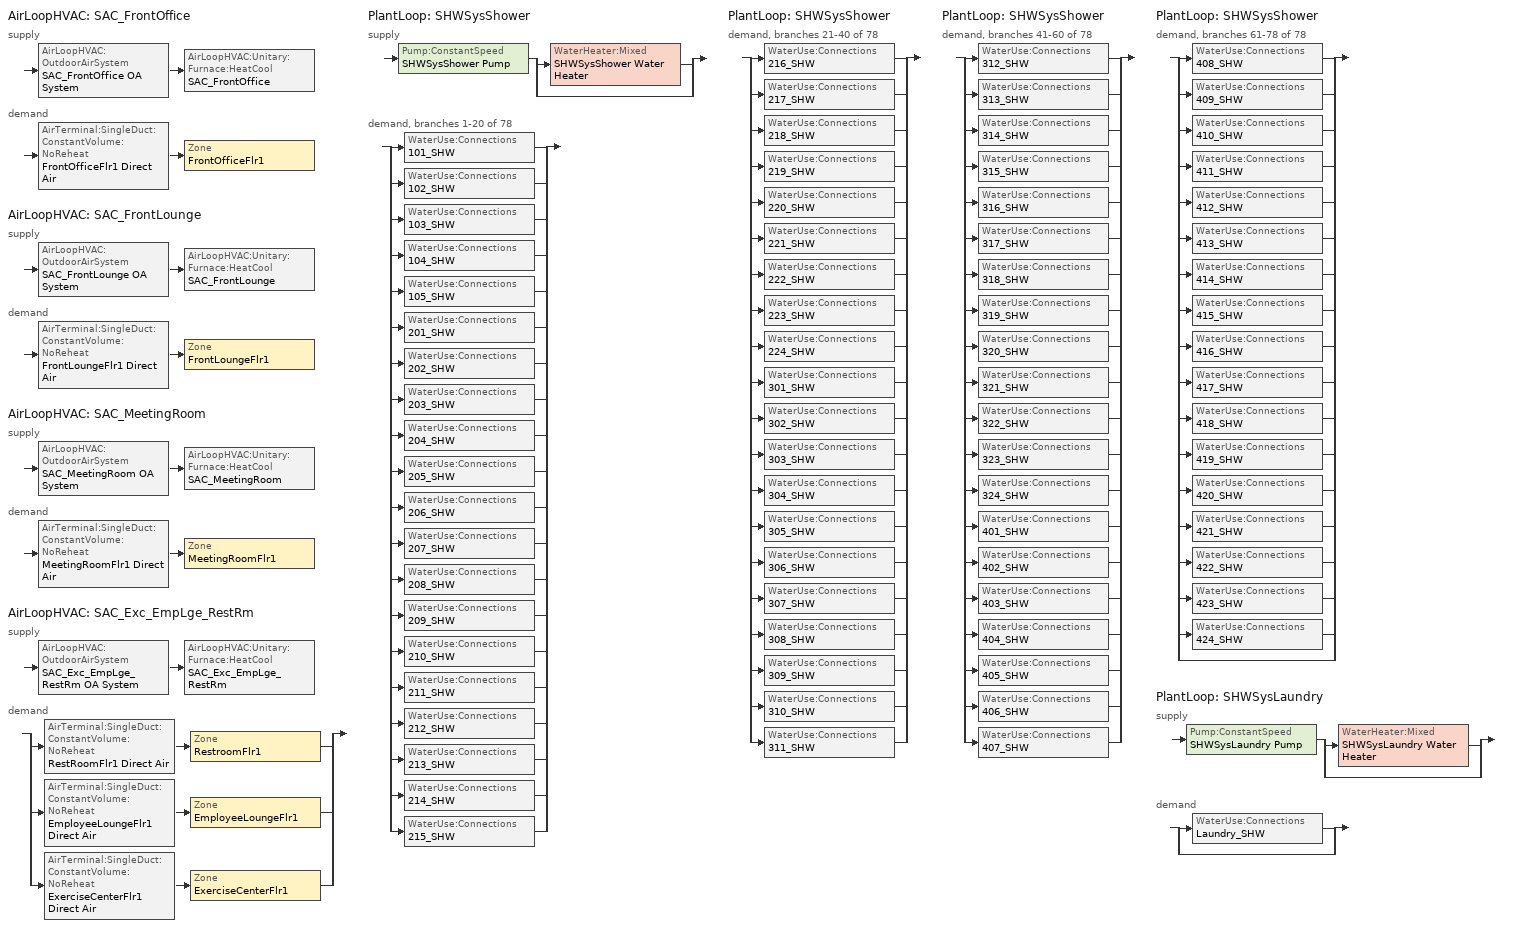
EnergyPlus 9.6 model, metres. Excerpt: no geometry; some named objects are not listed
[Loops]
AirLoopHVAC 'SAC_FrontOffice'
 supply: AirLoopHVAC:OutdoorAirSystem 'SAC_FrontOffice OA System' > AirLoopHVAC:Unitary:Furnace:HeatCool 'SAC_FrontOffice'
 demand: AirTerminal:SingleDuct:ConstantVolume:NoReheat 'FrontOfficeFlr1 Direct Air' > Zone 'FrontOfficeFlr1'
AirLoopHVAC 'SAC_FrontLounge'
 supply: AirLoopHVAC:OutdoorAirSystem 'SAC_FrontLounge OA System' > AirLoopHVAC:Unitary:Furnace:HeatCool 'SAC_FrontLounge'
 demand: AirTerminal:SingleDuct:ConstantVolume:NoReheat 'FrontLoungeFlr1 Direct Air' > Zone 'FrontLoungeFlr1'
AirLoopHVAC 'SAC_MeetingRoom'
 supply: AirLoopHVAC:OutdoorAirSystem 'SAC_MeetingRoom OA System' > AirLoopHVAC:Unitary:Furnace:HeatCool 'SAC_MeetingRoom'
 demand: AirTerminal:SingleDuct:ConstantVolume:NoReheat 'MeetingRoomFlr1 Direct Air' > Zone 'MeetingRoomFlr1'
AirLoopHVAC 'SAC_Exc_EmpLge_RestRm'
 supply: AirLoopHVAC:OutdoorAirSystem 'SAC_Exc_EmpLge_RestRm OA System' > AirLoopHVAC:Unitary:Furnace:HeatCool 'SAC_Exc_EmpLge_RestRm'
 demand: split
  | AirTerminal:SingleDuct:ConstantVolume:NoReheat 'RestRoomFlr1 Direct Air' > Zone 'RestroomFlr1'
  | AirTerminal:SingleDuct:ConstantVolume:NoReheat 'EmployeeLoungeFlr1 Direct Air' > Zone 'EmployeeLoungeFlr1'
  | AirTerminal:SingleDuct:ConstantVolume:NoReheat 'ExerciseCenterFlr1 Direct Air' > Zone 'ExerciseCenterFlr1'
PlantLoop 'SHWSysShower'
 supply: Pump:ConstantSpeed 'SHWSysShower Pump' > split
  | WaterHeater:Mixed 'SHWSysShower Water Heater'
  | bypass
 demand, branches 1-20 of 78: split
  | WaterUse:Connections '101_SHW'
  | WaterUse:Connections '102_SHW'
  | WaterUse:Connections '103_SHW'
  | WaterUse:Connections '104_SHW'
  | WaterUse:Connections '105_SHW'
  | WaterUse:Connections '201_SHW'
  | WaterUse:Connections '202_SHW'
  | WaterUse:Connections '203_SHW'
  | WaterUse:Connections '204_SHW'
  | WaterUse:Connections '205_SHW'
  | WaterUse:Connections '206_SHW'
  | WaterUse:Connections '207_SHW'
  | WaterUse:Connections '208_SHW'
  | WaterUse:Connections '209_SHW'
  | WaterUse:Connections '210_SHW'
  | WaterUse:Connections '211_SHW'
  | WaterUse:Connections '212_SHW'
  | WaterUse:Connections '213_SHW'
  | WaterUse:Connections '214_SHW'
  | WaterUse:Connections '215_SHW'
PlantLoop 'SHWSysShower'
 demand, branches 21-40 of 78: split
  | WaterUse:Connections '216_SHW'
  | WaterUse:Connections '217_SHW'
  | WaterUse:Connections '218_SHW'
  | WaterUse:Connections '219_SHW'
  | WaterUse:Connections '220_SHW'
  | WaterUse:Connections '221_SHW'
  | WaterUse:Connections '222_SHW'
  | WaterUse:Connections '223_SHW'
  | WaterUse:Connections '224_SHW'
  | WaterUse:Connections '301_SHW'
  | WaterUse:Connections '302_SHW'
  | WaterUse:Connections '303_SHW'
  | WaterUse:Connections '304_SHW'
  | WaterUse:Connections '305_SHW'
  | WaterUse:Connections '306_SHW'
  | WaterUse:Connections '307_SHW'
  | WaterUse:Connections '308_SHW'
  | WaterUse:Connections '309_SHW'
  | WaterUse:Connections '310_SHW'
  | WaterUse:Connections '311_SHW'
PlantLoop 'SHWSysShower'
 demand, branches 41-60 of 78: split
  | WaterUse:Connections '312_SHW'
  | WaterUse:Connections '313_SHW'
  | WaterUse:Connections '314_SHW'
  | WaterUse:Connections '315_SHW'
  | WaterUse:Connections '316_SHW'
  | WaterUse:Connections '317_SHW'
  | WaterUse:Connections '318_SHW'
  | WaterUse:Connections '319_SHW'
  | WaterUse:Connections '320_SHW'
  | WaterUse:Connections '321_SHW'
  | WaterUse:Connections '322_SHW'
  | WaterUse:Connections '323_SHW'
  | WaterUse:Connections '324_SHW'
  | WaterUse:Connections '401_SHW'
  | WaterUse:Connections '402_SHW'
  | WaterUse:Connections '403_SHW'
  | WaterUse:Connections '404_SHW'
  | WaterUse:Connections '405_SHW'
  | WaterUse:Connections '406_SHW'
  | WaterUse:Connections '407_SHW'
PlantLoop 'SHWSysShower'
 demand, branches 61-78 of 78: split
  | WaterUse:Connections '408_SHW'
  | WaterUse:Connections '409_SHW'
  | WaterUse:Connections '410_SHW'
  | WaterUse:Connections '411_SHW'
  | WaterUse:Connections '412_SHW'
  | WaterUse:Connections '413_SHW'
  | WaterUse:Connections '414_SHW'
  | WaterUse:Connections '415_SHW'
  | WaterUse:Connections '416_SHW'
  | WaterUse:Connections '417_SHW'
  | WaterUse:Connections '418_SHW'
  | WaterUse:Connections '419_SHW'
  | WaterUse:Connections '420_SHW'
  | WaterUse:Connections '421_SHW'
  | WaterUse:Connections '422_SHW'
  | WaterUse:Connections '423_SHW'
  | WaterUse:Connections '424_SHW'
  | bypass
PlantLoop 'SHWSysLaundry'
 supply: Pump:ConstantSpeed 'SHWSysLaundry Pump' > split
  | WaterHeater:Mixed 'SHWSysLaundry Water Heater'
  | bypass
 demand: split
  | WaterUse:Connections 'Laundry_SHW'
  | bypass
[Sizing:Zone] Zone Cooling Design Supply Air Temperature Input Method=SupplyAirTemperature; Zone Cooling Design Supply Air Temperature {C}=14; Zone Heating Design Supply Air Temperature Input Method=SupplyAirTemperature; Zone Heating Design Supply Air Temperature {C}=50; Zone Cooling Design Supply Air Humidity Ratio {kgWater/kgDryAir}=0.008; Zone Heating Design Supply Air Humidity Ratio {kgWater/kgDryAir}=0.008; Cooling Design Air Flow Method=DesignDay; Cooling Design Air Flow Rate {m3/s}=0; Cooling Minimum Air Flow Fraction=0; Heating Design Air Flow Method=DesignDay; Heating Design Air Flow Rate {m3/s}=0; Heating Maximum Air Flow Fraction=0; Account for Dedicated Outdoor Air System=No; Dedicated Outdoor Air System Control Strategy=NeutralSupplyAir; Dedicated Outdoor Air Low Setpoint Temperature for Design {C}=autosize; Dedicated Outdoor Air High Setpoint Temperature for Design {C}=autosize
Name | Design Specification Outdoor Air Object
FrontLoungeFlr1 | SZ DSOA FrontLoungeFlr1
RestroomFlr1 | SZ DSOA RestroomFlr1
MeetingRoomFlr1 | SZ DSOA MeetingRoomFlr1
EmployeeLoungeFlr1 | SZ DSOA EmployeeLoungeFlr1
ExerciseCenterFlr1 | SZ DSOA ExerciseCenterFlr1
FrontOfficeFlr1 | SZ DSOA FrontOfficeFlr1
[DesignSpecification:OutdoorAir] Outdoor Air Method=Flow/Area; Outdoor Air Flow per Person {m3/s-person}=0; Outdoor Air Flow per Zone {m3/s}=0
Name | Outdoor Air Flow per Zone Floor Area {m3/s-m2}
SZ DSOA FrontLoungeFlr1 | 0.00144724
SZ DSOA RestroomFlr1 | 0
SZ DSOA MeetingRoomFlr1; SZ DSOA EmployeeLoungeFlr1 | 0.00157419
SZ DSOA ExerciseCenterFlr1 | 0.00132029
SZ DSOA FrontOfficeFlr1 | 0.000431633
[Sizing:System] Type of Load to Size On=Sensible; Design Outdoor Air Flow Rate {m3/s}=autosize; Central Heating Maximum System Air Flow Ratio=1; Preheat Design Temperature {C}=7; Preheat Design Humidity Ratio {kgWater/kgDryAir}=0.008; Precool Design Temperature {C}=11; Precool Design Humidity Ratio {kgWater/kgDryAir}=0.008; Central Cooling Design Supply Air Temperature {C}=12; Central Heating Design Supply Air Temperature {C}=50; Type of Zone Sum to Use=NonCoincident; 100% Outdoor Air in Cooling=No; 100% Outdoor Air in Heating=No; Central Cooling Design Supply Air Humidity Ratio {kgWater/kgDryAir}=0.008; Central Heating Design Supply Air Humidity Ratio {kgWater/kgDryAir}=0.008; Cooling Supply Air Flow Rate Method=DesignDay; Cooling Supply Air Flow Rate {m3/s}=0; Heating Supply Air Flow Rate Method=DesignDay; Heating Supply Air Flow Rate {m3/s}=0; System Outdoor Air Method=ZoneSum; Zone Maximum Outdoor Air Fraction=1; Cooling Design Capacity Method=CoolingDesignCapacity; Cooling Design Capacity {W}=autosize; Heating Design Capacity Method=HeatingDesignCapacity; Heating Design Capacity {W}=autosize; Central Cooling Capacity Control Method=OnOff
SAC_FrontOffice; SAC_FrontLounge; SAC_MeetingRoom; SAC_Exc_EmpLge_RestRm
[Sizing:Plant] Loop Type=Heating; Loop Design Temperature Difference {deltaC}=5
Name | Design Loop Exit Temperature {C}
SHWSysShower | 60
SHWSysLaundry | 82.22
[ZoneControl:Thermostat] Control Type Schedule=COMPACT HVAC-ALWAYS 4; Control 1=CommonArea Thermostat Dual SP Control
Name | Zone or ZoneList
FrontLoungeFlr1 Thermostat | FrontLoungeFlr1
RestRoomFlr1 Thermostat | RestRoomFlr1
MeetingRoomFlr1 Thermostat | MeetingRoomFlr1
EmployeeLoungeFlr1 Thermostat | EmployeeLoungeFlr1
ExerciseCenterFlr1 Thermostat | ExerciseCenterFlr1
FrontOfficeFlr1 Thermostat | FrontOfficeFlr1
[ThermostatSetpoint:DualSetpoint]
CommonArea Thermostat Dual SP Control: Heating Setpoint Temperature Schedule=CommonArea_HtgSP_Sch; Cooling Setpoint Temperature Schedule=CommonArea_ClgSP_Sch
[AirTerminal:SingleDuct:ConstantVolume:NoReheat] Availability Schedule=COMPACT HVAC-ALWAYS 1; Maximum Air Flow Rate {m3/s}=autosize
FrontLoungeFlr1 Direct Air; RestRoomFlr1 Direct Air; MeetingRoomFlr1 Direct Air; EmployeeLoungeFlr1 Direct Air; ExerciseCenterFlr1 Direct Air; FrontOfficeFlr1 Direct Air
[Zone equipment]
FrontLoungeFlr1: FrontLoungeFlr1 Direct Air
RestRoomFlr1: RestRoomFlr1 Direct Air
MeetingRoomFlr1: MeetingRoomFlr1 Direct Air
EmployeeLoungeFlr1: EmployeeLoungeFlr1 Direct Air
ExerciseCenterFlr1: ExerciseCenterFlr1 Direct Air
FrontOfficeFlr1: FrontOfficeFlr1 Direct Air
[Fan:OnOff]
SAC_MeetingRoom Supply Fan: Availability Schedule=AlwaysOn; Fan Total Efficiency=0.55575; Pressure Rise {Pa}=622.5; Maximum Flow Rate {m3/s}=autosize; Motor Efficiency=0.855; Motor In Airstream Fraction=1; Fan Efficiency Ratio Function of Speed Ratio Curve=0.55575
[Fan:ConstantVolume] Availability Schedule=AlwaysOn; Pressure Rise {Pa}=622.5; Maximum Flow Rate {m3/s}=autosize; Motor In Airstream Fraction=1
Name | Fan Total Efficiency | Motor Efficiency
SAC_FrontOffice Supply Fan | 0.55575 | 0.855
SAC_FrontLounge Supply Fan; SAC_Exc_EmpLge_RestRm Supply Fan | 0.56225 | 0.865
[Coil:Cooling:DX:SingleSpeed] Availability Schedule=AlwaysOn; Gross Rated Total Cooling Capacity {W}=autosize; Gross Rated Sensible Heat Ratio=autosize; Gross Rated Cooling COP {W/W}=4.11713; Rated Air Flow Rate {m3/s}=autosize; Total Cooling Capacity Function of Temperature Curve=SAC DX Cooling Coil Cap-FT; Total Cooling Capacity Function of Flow Fraction Curve=SAC DX Cooling Coil Cap-FF; Energy Input Ratio Function of Temperature Curve=SAC DX Cooling Coil EIR-FT; Energy Input Ratio Function of Flow Fraction Curve=SAC DX Cooling Coil EIR-FF; Part Load Fraction Correlation Curve=SAC DX Cooling Coil PLF-FPLR; Nominal Time for Condensate Removal to Begin {s}=0; Ratio of Initial Moisture Evaporation Rate and Steady State Latent Capacity=0; Maximum Cycling Rate {cycles/hr}=0; Latent Capacity Time Constant {s}=0; Condenser Type=AirCooled; Evaporative Condenser Effectiveness=0; Evaporative Condenser Pump Rated Power Consumption {W}=0; Crankcase Heater Capacity {W}=0; Maximum Outdoor Dry-Bulb Temperature for Crankcase Heater Operation {C}=10
SAC_FrontOffice Cooling Coil; SAC_FrontLounge Cooling Coil; SAC_MeetingRoom Cooling Coil; SAC_Exc_EmpLge_RestRm Cooling Coil
[Coil:Heating:Fuel] Availability Schedule=AlwaysOn; Fuel Type=NaturalGas; Burner Efficiency=0.8; Nominal Capacity {W}=autosize; Parasitic Electric Load {W}=0; Part Load Fraction Correlation Curve=SAC Heating Coil PLF-FPLR; Parasitic Fuel Load {W}=0
SAC_FrontOffice Heating Coil; SAC_FrontLounge Heating Coil; SAC_MeetingRoom Heating Coil; SAC_Exc_EmpLge_RestRm Heating Coil
[AirLoopHVAC:Unitary:Furnace:HeatCool] Availability Schedule=COMPACT HVAC-ALWAYS 1; Maximum Supply Air Temperature {C}=80; Cooling Supply Air Flow Rate {m3/s}=autosize; Heating Supply Air Flow Rate {m3/s}=autosize; No Load Supply Air Flow Rate {m3/s}=autosize; Fan Placement=BlowThrough; Dehumidification Control Type=None
Name | Supply Air Fan Operating Mode Schedule | Controlling Zone or Thermostat Location | Supply Fan | Heating Coil | Cooling Coil
SAC_FrontOffice | COMPACT HVAC-ALWAYS 1 | FrontOfficeFlr1 | SAC_FrontOffice Supply Fan | SAC_FrontOffice Heating Coil | SAC_FrontOffice Cooling Coil
SAC_FrontLounge | COMPACT HVAC-ALWAYS 1 | FrontLoungeFlr1 | SAC_FrontLounge Supply Fan | SAC_FrontLounge Heating Coil | SAC_FrontLounge Cooling Coil
SAC_MeetingRoom | Off During Unoccupied Period | MeetingRoomFlr1 | SAC_MeetingRoom Supply Fan | SAC_MeetingRoom Heating Coil | SAC_MeetingRoom Cooling Coil
SAC_Exc_EmpLge_RestRm | COMPACT HVAC-ALWAYS 1 | ExerciseCenterFlr1 | SAC_Exc_EmpLge_RestRm Supply Fan | SAC_Exc_EmpLge_RestRm Heating Coil | SAC_Exc_EmpLge_RestRm Cooling Coil
[Controller:OutdoorAir] Minimum Outdoor Air Flow Rate {m3/s}=autosize; Maximum Outdoor Air Flow Rate {m3/s}=autosize; Economizer Control Type=NoEconomizer; Economizer Control Action Type=ModulateFlow; Lockout Type=NoLockout; Minimum Limit Type=FixedMinimum; Minimum Outdoor Air Schedule=MinOA_MotorizedDamper_Sched
Name | Maximum Fraction of Outdoor Air Schedule
SAC_FrontOffice OA Controller | SAC_FO_Timestep_Econ_Eff_SCH
SAC_FrontLounge OA Controller | SAC_FL_Timestep_Econ_Eff_SCH
SAC_MeetingRoom OA Controller | SAC_MR_Timestep_Econ_Eff_SCH
SAC_Exc_EmpLge_RestRm OA Controller | SAC_Exc_Timestep_Econ_Eff_SCH
[AirLoopHVAC] Design Supply Air Flow Rate {m3/s}=autosize
SAC_FrontOffice; SAC_FrontLounge; SAC_MeetingRoom; SAC_Exc_EmpLge_RestRm
[Pump:ConstantSpeed] Design Power Consumption {W}=AUTOSIZE; Fraction of Motor Inefficiencies to Fluid Stream=0; Pump Control Type=Intermittent
Name | Design Flow Rate {m3/s} | Design Pump Head {Pa} | Motor Efficiency
SHWSysShower Pump | AUTOSIZE | 29891 | 0.85
SHWSysLaundry Pump | autosize | 0.001 | 0.3
[WaterHeater:Mixed] Deadband Temperature Difference {deltaC}=2; Maximum Temperature Limit {C}=82.2222; Heater Control Type=Cycle; Heater Fuel Type=NATURALGAS; Off Cycle Parasitic Fuel Type=NATURALGAS; Off Cycle Parasitic Heat Fraction to Tank=0.8; On Cycle Parasitic Fuel Type=NATURALGAS; Ambient Temperature Indicator=zone; Use Side Effectiveness=1; Source Side Effectiveness=1; Use Side Design Flow Rate {m3/s}=AUTOSIZE; Source Side Design Flow Rate {m3/s}=AUTOSIZE; Indirect Water Heating Recovery Time {hr}=1.5
Name | Tank Volume {m3} | Setpoint Temperature Schedule | Heater Maximum Capacity {W} | Heater Thermal Efficiency | Off Cycle Parasitic Fuel Consumption Rate {W} | On Cycle Parasitic Fuel Consumption Rate {W} | Ambient Temperature Zone | Off Cycle Loss Coefficient to Ambient Temperature {W/K} | On Cycle Loss Coefficient to Ambient Temperature {W/K} | Peak Use Flow Rate {m3/s}
SHWSysShower Water Heater | 1.135624 | SHWSysShower Water Heater Setpoint Temperature Schedule | 87921.32 | 0.803989 | 7231.83 | 7231.83 | MECHANICALROOMFLR1 | 11.2541 | 11.2541
SHWSysLaundry Water Heater | 0.757082 | SHWSysLaundry Water Heater Setpoint Temperature Schedule | 58614.21 | 0.805127 | 0 |  | LAUNDRYROOMFLR1 | 9.64329 | 9.64329 | 0
[PlantLoop] Fluid Type=WATER; Minimum Loop Temperature {C}=10; Maximum Loop Flow Rate {m3/s}=AUTOSIZE; Minimum Loop Flow Rate {m3/s}=0; Plant Loop Volume {m3}=AUTOSIZE; Load Distribution Scheme=Optimal
Name | Plant Equipment Operation Scheme | Maximum Loop Temperature {C}
SHWSysShower | SHWSysShower Loop Operation Scheme List | 60
SHWSysLaundry | SHWSysLaundry Loop Operation Scheme List | 82.22
[PlantEquipmentList]
SHWSysShower Equipment List: SHWSysShower Water Heater
SHWSysLaundry Equipment List: SHWSysLaundry Water Heater
[PlantEquipmentOperation:HeatingLoad] Load Range 1 Lower Limit {W}=0; Load Range 1 Upper Limit {W}=1000000000000000
Name | Range 1 Equipment List
SHWSysShower Operation Scheme | SHWSysShower Equipment List
SHWSysLaundry Operation Scheme | SHWSysLaundry Equipment List
[PlantEquipmentOperationSchemes] Control Scheme 1 Schedule=PlantOnSched
Name | Control Scheme 1
SHWSysShower Loop Operation Scheme List | SHWSysShower Operation Scheme
SHWSysLaundry Loop Operation Scheme List | SHWSysLaundry Operation Scheme
[SetpointManager:Scheduled] Control Variable=Temperature
Name | Schedule | Setpoint Node or NodeList
SHWSysShower Loop Setpoint Manager | SHWSysShower-Loop-Temp-Schedule | SHWSysShower Supply Outlet Node
SHWSysLaundry Loop Setpoint Manager | SHWSysLaundry-Loop-Temp-Schedule | SHWSysLaundry Supply Outlet Node
[SetpointManager:SingleZone:Reheat] Control Variable=Temperature; Minimum Supply Air Temperature {C}=13; Maximum Supply Air Temperature {C}=45
Name | Control Zone | Setpoint Node or NodeList
SAC_FrontOffice Supply Air Temp Manager | FrontOfficeFlr1 | SAC_FrontOffice Air Loop Outlet
SAC_FrontLounge Supply Air Temp Manager | FrontLoungeFlr1 | SAC_FrontLounge Air Loop Outlet
SAC_MeetingRoom Supply Air Temp Manager | MeetingRoomFlr1 | SAC_MeetingRoom Air Loop Outlet
SAC_Exc_EmpLge_RestRm Supply Air Temp Manager | ExerciseCenterFlr1 | SAC_Exc_EmpLge_RestRm Air Loop Outlet
[SetpointManager:MixedAir] Control Variable=Temperature
Name | Setpoint Node or NodeList
SAC_FrontOffice Cooling Coil Air Temp Manager | SAC_FrontOffice Mixed Air Outlet
SAC_FrontLounge Cooling Coil Air Temp Manager | SAC_FrontLounge Mixed Air Outlet
SAC_MeetingRoom Cooling Coil Air Temp Manager | SAC_MeetingRoom Mixed Air Outlet
SAC_Exc_EmpLge_RestRm Cooling Coil Air Temp Manager | SAC_Exc_EmpLge_RestRm Mixed Air Outlet
[WaterUse:Equipment] Sensible Fraction Schedule=SHW Sensible fract sched; Latent Fraction Schedule=SHW Latent fract sched
Name | Peak Flow Rate {m3/s} | Flow Rate Fraction Schedule | Target Temperature Schedule | Zone
101_SHW | 2.337e-06 | AlwaysOff | SHW Shower Temp Sched | GuestRoom101
102_SHW | 2.337e-06 | AlwaysOff | SHW Shower Temp Sched | GuestRoom102
103_SHW | 2.337e-06 | GuestRoom_SHW_Sch | SHW Shower Temp Sched | GuestRoom103
104_SHW | 2.337e-06 | GuestRoom_SHW_Sch | SHW Shower Temp Sched | GuestRoom104
105_SHW | 2.337e-06 | GuestRoom_SHW_Sch | SHW Shower Temp Sched | GuestRoom105
201_SHW | 2.337e-06 | AlwaysOff | SHW Shower Temp Sched | GuestRoom201
202_SHW; 203_SHW; 204_SHW; 205_SHW | 2.337e-06 | GuestRoom_SHW_Sch | SHW Shower Temp Sched | GuestRoom202_205
206_SHW; 207_SHW; 208_SHW | 2.337e-06 | GuestRoom_SHW_Sch | SHW Shower Temp Sched | GuestRoom206_208
209_SHW; 210_SHW; 211_SHW; 212_SHW | 2.337e-06 | GuestRoom_SHW_Sch | SHW Shower Temp Sched | GuestRoom209_212
213_SHW | 2.337e-06 | GuestRoom_SHW_Sch | SHW Shower Temp Sched | GuestRoom213
214_SHW | 2.337e-06 | GuestRoom_SHW_Sch | SHW Shower Temp Sched | GuestRoom214
215_SHW; 216_SHW; 217_SHW; 218_SHW | 2.337e-06 | AlwaysOff | SHW Shower Temp Sched | GuestRoom215_218
219_SHW | 2.337e-06 | GuestRoom_SHW_Sch | SHW Shower Temp Sched | GuestRoom219
220_SHW; 221_SHW; 222_SHW; 223_SHW | 2.337e-06 | GuestRoom_SHW_Sch | SHW Shower Temp Sched | GuestRoom220_223
224_SHW | 2.337e-06 | GuestRoom_SHW_Sch | SHW Shower Temp Sched | GuestRoom224
301_SHW | 2.337e-06 | AlwaysOff | SHW Shower Temp Sched | GuestRoom301
302_SHW; 303_SHW; 304_SHW; 305_SHW | 2.337e-06 | AlwaysOff | SHW Shower Temp Sched | GuestRoom302_305
306_SHW; 307_SHW; 308_SHW | 2.337e-06 | AlwaysOff | SHW Shower Temp Sched | GuestRoom306_308
309_SHW; 310_SHW; 311_SHW; 312_SHW | 2.337e-06 | GuestRoom_SHW_Sch | SHW Shower Temp Sched | GuestRoom309_312
313_SHW | 2.337e-06 | AlwaysOff | SHW Shower Temp Sched | GuestRoom313
314_SHW | 2.337e-06 | GuestRoom_SHW_Sch | SHW Shower Temp Sched | GuestRoom314
315_SHW; 316_SHW; 317_SHW; 318_SHW | 2.337e-06 | GuestRoom_SHW_Sch | SHW Shower Temp Sched | GuestRoom315_318
319_SHW | 2.337e-06 | AlwaysOff | SHW Shower Temp Sched | GuestRoom319
320_SHW; 321_SHW; 322_SHW; 323_SHW | 2.337e-06 | GuestRoom_SHW_Sch | SHW Shower Temp Sched | GuestRoom320_323
324_SHW | 2.337e-06 | AlwaysOff | SHW Shower Temp Sched | GuestRoom324
401_SHW | 2.337e-06 | GuestRoom_SHW_Sch | SHW Shower Temp Sched | GuestRoom401
402_SHW; 403_SHW; 404_SHW; 405_SHW | 2.337e-06 | AlwaysOff | SHW Shower Temp Sched | GuestRoom402_405
406_SHW; 407_SHW; 408_SHW | 2.337e-06 | AlwaysOff | SHW Shower Temp Sched | GuestRoom406_408
409_SHW; 410_SHW; 411_SHW; 412_SHW | 2.337e-06 | GuestRoom_SHW_Sch | SHW Shower Temp Sched | GuestRoom409_412
413_SHW | 2.337e-06 | AlwaysOff | SHW Shower Temp Sched | GuestRoom413
414_SHW | 2.337e-06 | AlwaysOff | SHW Shower Temp Sched | GuestRoom414
415_SHW; 416_SHW; 417_SHW; 418_SHW | 2.337e-06 | GuestRoom_SHW_Sch | SHW Shower Temp Sched | GuestRoom415_418
419_SHW | 2.337e-06 | GuestRoom_SHW_Sch | SHW Shower Temp Sched | GuestRoom419
420_SHW; 421_SHW; 422_SHW; 423_SHW | 2.337e-06 | GuestRoom_SHW_Sch | SHW Shower Temp Sched | GuestRoom420_423
424_SHW | 2.337e-06 | GuestRoom_SHW_Sch | SHW Shower Temp Sched | GuestRoom424
Laundry_SHW | 0.00012933 | LaundryRoom_SHW_Sch | SHW Laundry Temp Sched | LaundryRoomFlr1
[WaterUse:Connections]
Name | Water Use Equipment 1
101_SHW | 101_SHW
102_SHW | 102_SHW
103_SHW | 103_SHW
104_SHW | 104_SHW
105_SHW | 105_SHW
201_SHW | 201_SHW
202_SHW | 202_SHW
203_SHW | 203_SHW
204_SHW | 204_SHW
205_SHW | 205_SHW
206_SHW | 206_SHW
207_SHW | 207_SHW
208_SHW | 208_SHW
209_SHW | 209_SHW
210_SHW | 210_SHW
211_SHW | 211_SHW
212_SHW | 212_SHW
213_SHW | 213_SHW
214_SHW | 214_SHW
215_SHW | 215_SHW
216_SHW | 216_SHW
217_SHW | 217_SHW
218_SHW | 218_SHW
219_SHW | 219_SHW
220_SHW | 220_SHW
221_SHW | 221_SHW
222_SHW | 222_SHW
223_SHW | 223_SHW
224_SHW | 224_SHW
301_SHW | 301_SHW
302_SHW | 302_SHW
303_SHW | 303_SHW
304_SHW | 304_SHW
305_SHW | 305_SHW
306_SHW | 306_SHW
307_SHW | 307_SHW
308_SHW | 308_SHW
309_SHW | 309_SHW
310_SHW | 310_SHW
311_SHW | 311_SHW
312_SHW | 312_SHW
313_SHW | 313_SHW
314_SHW | 314_SHW
315_SHW | 315_SHW
316_SHW | 316_SHW
317_SHW | 317_SHW
318_SHW | 318_SHW
319_SHW | 319_SHW
320_SHW | 320_SHW
321_SHW | 321_SHW
322_SHW | 322_SHW
323_SHW | 323_SHW
324_SHW | 324_SHW
401_SHW | 401_SHW
402_SHW | 402_SHW
403_SHW | 403_SHW
404_SHW | 404_SHW
405_SHW | 405_SHW
406_SHW | 406_SHW
407_SHW | 407_SHW
408_SHW | 408_SHW
409_SHW | 409_SHW
410_SHW | 410_SHW
411_SHW | 411_SHW
412_SHW | 412_SHW
413_SHW | 413_SHW
414_SHW | 414_SHW
415_SHW | 415_SHW
416_SHW | 416_SHW
417_SHW | 417_SHW
418_SHW | 418_SHW
419_SHW | 419_SHW
420_SHW | 420_SHW
421_SHW | 421_SHW
422_SHW | 422_SHW
423_SHW | 423_SHW
424_SHW | 424_SHW
Laundry_SHW | Laundry_SHW
[EnergyManagementSystem:Sensor]
Name | Output:Variable or Output:Meter Index Key | Output:Variable or Output:Meter
SAC_FL_OAFlowMass | SAC_FrontLounge Outside Air Inlet | System Node Mass Flow Rate
SAC_FL_DAT_Rqd | SAC_FrontLounge Air Loop Outlet | System Node Setpoint Temperature
SAC_Exc_OAFlowMass | SAC_Exc_EmpLge_RestRm Outside Air Inlet | System Node Mass Flow Rate
SAC_Exc_DAT_Rqd | SAC_Exc_EmpLge_RestRm Air Loop Outlet | System Node Setpoint Temperature
SAC_FO_OAFlowMass | SAC_FrontOffice Outside Air Inlet | System Node Mass Flow Rate
SAC_FO_DAT_Rqd | SAC_FrontOffice Air Loop Outlet | System Node Setpoint Temperature
SAC_MR_OAFlowMass | SAC_MeetingRoom Outside Air Inlet | System Node Mass Flow Rate
SAC_MR_DAT_Rqd | SAC_MeetingRoom Air Loop Outlet | System Node Setpoint Temperature
[EnergyManagementSystem:InternalVariable]
Name | Internal Data Index Key | Internal Data Type
SAC_FL_DesignFlowMass | SAC_FrontLounge OA Controller | Outdoor Air Controller Maximum Mass Flow Rate
SAC_FL_OADesignMass | SAC_FrontLounge OA Controller | Outdoor Air Controller Minimum Mass Flow Rate
SAC_Exc_DesignFlowMass | SAC_Exc_EmpLge_RestRm OA Controller | Outdoor Air Controller Maximum Mass Flow Rate
SAC_Exc_OADesignMass | SAC_Exc_EmpLge_RestRm OA Controller | Outdoor Air Controller Minimum Mass Flow Rate
SAC_FO_DesignFlowMass | SAC_FrontOffice OA Controller | Outdoor Air Controller Maximum Mass Flow Rate
SAC_FO_OADesignMass | SAC_FrontOffice OA Controller | Outdoor Air Controller Minimum Mass Flow Rate
SAC_MR_DesignFlowMass | SAC_MeetingRoom OA Controller | Outdoor Air Controller Maximum Mass Flow Rate
SAC_MR_OADesignMass | SAC_MeetingRoom OA Controller | Outdoor Air Controller Minimum Mass Flow Rate
[Schedule:Compact]
AlwaysOn; COMPACT HVAC-ALWAYS 1; PlantOnSched; MinOA_MotorizedDamper_Sched: Through: 12/31, For: AllDays, Until: 24:00, 1
AlwaysOff: Through: 12/31, For: AllDays, Until: 24:00, 0
COMPACT HVAC-ALWAYS 4: Through: 12/31, For: AllDays, Until: 24:00, 4
CommonArea_HtgSP_Sch: Through: 12/31, For: AllDays, Until: 24:00, 21.111
CommonArea_ClgSP_Sch: Through: 12/31, For: AllDays, Until: 24:00, 23.889
Off During Unoccupied Period: Through: 12/31, For: AllDays, Until: 8:00, 0, Until: 18:00, 1, Until: 24:00, 0
SHWSysShower-Loop-Temp-Schedule; SHWSysLaundry-Loop-Temp-Schedule; SHWSysShower Water Heater Setpoint Temperature Schedule; SHWSysLaundry Water Heater Setpoint Temperature Schedule; SHW Shower Temp Sched: Through: 12/31, For: AllDays, Until: 24:00, 60
GuestRoom_SHW_Sch: Through: 12/31, For: Weekdays, Until: 01:00, 0.2, Until: 04:00, 0.15, Until: 05:00, 0.2, Until: 06:00, 0.35, Until: 07:00, 0.6, Until: 08:00, 0.8, Until: 09:00, 0.55, Until: 10:00, 0.4, Until: 11:00, 0.3, Until: 17:00, 0.2, Until: 18:00, 0.3, Until: 19:00, 0.55, Until: 21:00, 0.4, Until: 22:00, 0.6, Until: 23:00, 0.45, Until: 24:00, 0.25, For: AllOtherDays, Until: 01:00, 0.2, Until: 04:00, 0.15, Until: 05:00, 0.2, Until: 06:00, 0.25, Until: 07:00, 0.35, Until: 08:00, 0.6, Until: 09:00, 0.8, Until: 10:00, 0.55, Until: 11:00, 0.4, Until: 12:00, 0.3, Until: 17:00, 0.2, Until: 18:00, 0.25, Until: 19:00, 0.3, Until: 22:00, 0.4, Until: 23:00, 0.6, Until: 24:00, 0.35
LaundryRoom_SHW_Sch: Through: 12/31, For: AllDays, Until: 08:00, 0, Until: 16:00, 1, Until: 24:00, 0
SHW Latent fract sched: Through: 12/31, For: AllDays, Until: 24:00, 0.05
SHW Sensible fract sched: Through: 12/31, For: AllDays, Until: 24:00, 0.2
SHW Laundry Temp Sched: Through: 12/31, For: AllDays, Until: 24:00, 82.22
[Curve:Quadratic]
Name | Coefficient1 Constant | Coefficient2 x | Coefficient3 x**2 | Minimum Value of x | Maximum Value of x
SAC DX Cooling Coil Cap-FF | 0.8 | 0.2 | 0 | 0.5 | 1.5
SAC DX Cooling Coil EIR-FF | 1.1552 | -0.1808 | 0.0256 | 0.5 | 1.5
SAC DX Cooling Coil PLF-FPLR | 0.85 | 0.15 | 0 | 0 | 1
[Curve:Cubic]
SAC Heating Coil PLF-FPLR: Coefficient1 Constant=0.8; Coefficient2 x=0.2; Coefficient3 x**2=0; Coefficient4 x**3=0; Minimum Value of x=0; Maximum Value of x=1
[Curve:Biquadratic] Minimum Value of x=12.77778; Maximum Value of x=23.88889; Minimum Value of y=23.88889; Maximum Value of y=46.11111
Name | Coefficient1 Constant | Coefficient2 x | Coefficient3 x**2 | Coefficient4 y | Coefficient5 y**2 | Coefficient6 x*y
SAC DX Cooling Coil Cap-FT | 0.942588 | 0.00954335 | 0.00068377 | -0.0110427 | 5.249e-06 | -9.72e-06
SAC DX Cooling Coil EIR-FT | 0.342414 | 0.034885 | -0.0006237 | 0.00497722 | 0.000437951 | -0.000728028
[Schedule:Constant]
SAC_FL_Timestep_Econ_Eff_SCH; SAC_Exc_Timestep_Econ_Eff_SCH; SAC_FO_Timestep_Econ_Eff_SCH; SAC_MR_Timestep_Econ_Eff_SCH: Fraction, 0.7
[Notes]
weatherfile = USA_CO_Denver-Aurora-Buckley.AFB.724695_TMY3.epw
ground_tempt = Zone5B_nonres_R15_2ftV_HotelSmall_Denver_STD2016.gtp
avg_oa_tempt_ip = 49.91
maxdiff_oa_tempt_ip = 42.66
ext_wall_type = SteelFramedWall
nonres_ext_wall_ufactor = 0.312304465
res_ext_wall_ufactor = 0.312304465
roof_type = LightweightRoof
res_roof_ufactor = 0.181704416
nonres_window = Window_U_0.42_SHGC_0.40
res_window = Window_U_0.42_SHGC_0.40
sidelighting_control = yes_AY
roof_emissivity = 0.9
roof_solar_absorp = 0.77
LPD_guestroom = 8.288211021
LPD_corridor = 8.52501705
LPD_stair = 6.243068042
LPD_lobby = 11.40974504
LPD_storage = 4.951398792
LPD_office = 10.01043669
LPD_laundry = 4.628481479
LPD_meeting = 11.51738415
LPD_restroom = 9.149323854
LPD_exercise = 6.45834625
LPD_lounge = 6.673624459
LPD_mechanical = 10.2257149
LPD_elevator = 0
guestroom_ltg_sch = Guestroom_Ltg_Sch_Base
guestroom_eqp_sch = Guestroom_Eqp_Sch_Adva
lights_exterior = 2819.7
economizer = DifferentialDryBulb
skip_economizer_control = No
MAU_flowrate = 1.1828
avg_oa_tempt = 9.95
maxdiff_oa_tempt = 23.7
door_infil = 0.591821538
frac_ofpk = 0.131
PTAC_COP = 3.81
n_thermostatctrl_guestroom = N Adva VentCtrl OccGuestRoom Thermostat Dual SP Control
economizer_lockout = NoLockout
